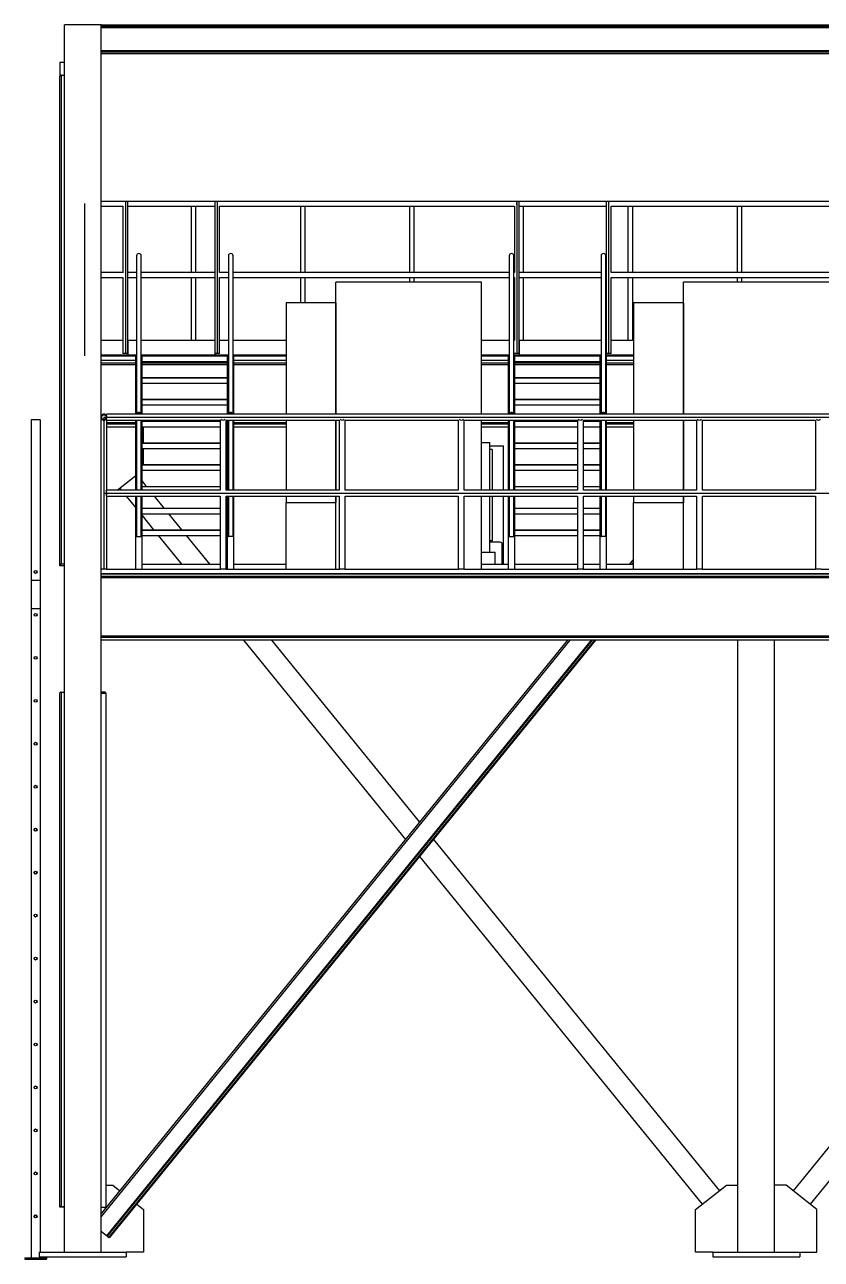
# Model space of a CAD drawing. Header units: inches. Extents: x -1490 to 2215, y -1057 to 1547.
# Drawn here: x -8.5 to 211.5, y 3 to 343.9 of the extents above; entities that cross this region are included whole.
import ezdxf

# ---------------------------------------------------------------- set-up
doc = ezdxf.new("R2010")
doc.units = ezdxf.units.IN
doc.header["$MEASUREMENT"] = 0

msp = doc.modelspace()

# ---------------------------------------------------------------- linework, layer by layer
at = {"color": 7, "linetype": 'Continuous', "lineweight": 25}
for p, q in [((2.48, 4.95), (2.48, 343.86)), ((12.61, 343.86), (2.48, 343.86)), ((12.61, 4.95), (12.61, 343.86)), ((12.61, 343.86), (374.48, 343.86)), ((12.61, 343.46), (374.48, 343.46)), ((12.61, 343.06), (374.48, 343.06)), ((12.61, 336.73), (374.48, 336.73)), ((12.61, 336.33), (374.48, 336.33)), ((12.61, 335.93), (374.48, 335.93)), ((2.48, 333.41), (1.17, 333.41)), ((1.17, 333.41), (1.17, 329.6)), ((1.17, 194.62), (1.17, 329.6)), ((1.67, 194.98), (1.67, 329.96)), ((1.67, 329.96), (2.48, 329.96)), ((19.3, 295.08), (12.61, 295.08)), ((12.61, 293.77), (18.64, 293.77)), ((19.95, 295.08), (18.64, 295.08)), ((18.64, 293.77), (18.64, 275.39)), ((44.67, 295.08), (19.3, 295.08)), ((19.3, 295.08), (19.3, 295.08)), ((19.95, 253.08), (19.95, 295.08)), ((19.95, 293.77), (38.11, 293.77)), ((37.48, 293.77), (37.48, 275.4)), ((38.17, 293.77), (44.01, 293.77)), ((38.8, 275.4), (38.8, 293.77)), ((44.01, 295.08), (44.01, 253.08)), ((45.33, 295.08), (44.01, 295.08)), ((127.4, 295.08), (44.67, 295.08)), ((44.67, 295.08), (44.67, 295.08)), ((45.33, 275.4), (45.33, 293.77)), ((45.33, 293.77), (126.75, 293.77)), ((67.64, 293.77), (67.64, 275.4)), ((68.95, 275.4), (68.95, 293.77)), ((97.79, 293.77), (97.79, 275.4)), ((99.11, 275.4), (99.11, 293.77)), ((126.74, 293.77), (126.74, 275.4)), ((128.06, 295.08), (126.76, 295.08)), ((152.77, 295.08), (127.4, 295.08)), ((127.4, 295.08), (127.4, 295.08)), ((127.4, 294.43), (127.4, 294.74)), ((127.4, 294.11), (127.4, 294.43)), ((128.06, 253.08), (128.06, 295.08)), ((128.06, 293.77), (128.58, 293.77)), ((128.64, 293.77), (152.12, 293.77)), ((129.26, 275.4), (129.26, 293.77)), ((152.12, 295.08), (152.12, 253.08)), ((153.43, 295.08), (152.12, 295.08)), ((224.72, 295.08), (152.77, 295.08)), ((153.43, 275.4), (153.43, 293.77)), ((153.43, 293.77), (224.06, 293.77)), ((158.11, 293.77), (158.11, 275.4)), ((159.42, 275.4), (159.42, 293.77)), ((188.26, 293.77), (188.26, 275.4)), ((189.58, 275.4), (189.58, 293.77)), ((22.38, 280.02), (22.38, 236.32)), ((23.7, 236.32), (23.7, 280.02)), ((47.75, 280.02), (47.75, 236.32)), ((49.07, 236.32), (49.07, 280.02)), ((125.31, 280.02), (125.31, 236.32)), ((126.62, 236.32), (126.62, 280.02)), ((150.68, 280.02), (150.68, 236.32)), ((152, 236.32), (152, 280.02)), ((18.64, 275.4), (12.61, 275.4)), ((12.61, 274.08), (18.64, 274.08)), ((18.64, 274.08), (18.64, 253.08)), ((22.38, 275.4), (19.95, 275.4)), ((19.95, 274.08), (22.38, 274.08)), ((38.11, 275.4), (23.7, 275.4)), ((23.7, 274.08), (38.11, 274.08)), ((37.48, 274.08), (37.48, 256.71)), ((44.01, 275.4), (38.17, 275.4)), ((38.17, 274.08), (44.01, 274.08)), ((38.8, 256.71), (38.8, 274.08)), ((47.75, 275.4), (45.33, 275.4)), ((45.33, 274.08), (47.75, 274.08)), ((45.33, 253.08), (45.33, 274.08)), ((125.31, 275.4), (49.07, 275.4)), ((49.07, 274.08), (125.31, 274.08)), ((67.64, 274.08), (67.64, 267.04)), ((68.95, 267.04), (68.95, 274.08)), ((117.62, 272.75), (77.46, 272.75)), ((77.46, 236.32), (77.46, 272.75)), ((97.79, 274.08), (97.79, 272.75)), ((99.11, 272.75), (99.11, 274.08)), ((117.62, 236.32), (117.62, 272.75)), ((126.75, 275.4), (126.62, 275.4)), ((126.62, 274.08), (126.75, 274.08)), ((126.74, 274.08), (126.74, 256.71)), ((127.4, 275.06), (127.4, 274.74)), ((127.4, 274.74), (127.4, 274.42)), ((128.58, 275.4), (128.06, 275.4)), ((128.06, 274.08), (128.58, 274.08)), ((150.68, 275.4), (128.64, 275.4)), ((128.64, 274.08), (150.68, 274.08)), ((129.26, 256.71), (129.26, 274.08)), ((152.12, 275.4), (152, 275.4)), ((152, 274.08), (152.12, 274.08)), ((221.31, 275.4), (153.43, 275.4)), ((153.43, 274.08), (221.31, 274.08)), ((153.43, 253.08), (153.43, 274.08)), ((158.11, 274.08), (158.11, 256.71)), ((159.42, 256.71), (159.42, 274.08)), ((213.62, 272.75), (173.46, 272.75)), ((173.46, 236.32), (173.46, 272.75)), ((188.26, 274.08), (188.26, 272.75)), ((189.58, 272.75), (189.58, 274.08)), ((63.68, 267.04), (63.68, 236.32)), ((77.46, 267.04), (63.68, 267.04)), ((77.46, 267.04), (77.46, 236.32)), ((159.68, 267.04), (159.68, 236.32)), ((173.46, 267.04), (159.68, 267.04)), ((173.46, 267.04), (173.46, 236.32)), ((12.61, 256.71), (18.64, 256.71)), ((19.95, 256.71), (19.96, 256.71)), ((19.96, 256.71), (19.96, 252.71)), ((19.96, 256.71), (22.38, 256.71)), ((23.7, 256.71), (44.01, 256.71)), ((45.33, 256.71), (47.75, 256.71)), ((49.07, 256.71), (63.68, 256.71)), ((117.62, 256.71), (125.31, 256.71)), ((126.62, 256.71), (126.75, 256.71)), ((128.05, 256.71), (128.06, 256.71)), ((128.06, 256.71), (128.06, 252.71)), ((128.06, 256.71), (150.68, 256.71)), ((152, 256.71), (152.12, 256.71)), ((153.43, 256.71), (159.68, 256.71)), ((12.61, 252.71), (19.96, 252.71)), ((12.61, 252.46), (22.16, 252.46)), ((19.95, 253.08), (18.64, 253.08)), ((19.96, 252.71), (22.38, 252.71)), ((22.16, 236.32), (22.16, 252.46)), ((22.16, 252.46), (22.38, 252.46)), ((22.38, 252.46), (22.16, 252.46)), ((23.7, 252.71), (44.06, 252.71)), ((23.7, 252.46), (23.91, 252.46)), ((23.91, 252.46), (23.7, 252.46)), ((23.91, 236.32), (23.91, 252.46)), ((23.91, 252.46), (23.97, 252.46)), ((23.91, 252.4), (23.97, 252.4)), ((23.97, 252.46), (23.97, 252.4)), ((23.97, 252.46), (47.48, 252.46)), ((23.97, 252.4), (47.48, 252.4)), ((37.48, 252.71), (37.48, 252.46)), ((38.8, 252.46), (38.8, 252.71)), ((45.33, 253.08), (44.01, 253.08)), ((44.06, 252.71), (44.06, 253.08)), ((44.06, 252.71), (47.75, 252.71)), ((47.48, 252.4), (47.48, 252.46)), ((47.48, 252.46), (47.54, 252.46)), ((47.48, 252.4), (47.54, 252.4)), ((47.54, 252.46), (47.75, 252.46)), ((47.75, 252.46), (47.54, 252.46)), ((47.54, 236.32), (47.54, 252.46)), ((49.07, 252.71), (63.68, 252.71)), ((49.07, 252.46), (49.29, 252.46)), ((49.29, 252.46), (49.07, 252.46)), ((49.29, 236.32), (49.29, 252.46)), ((49.29, 252.46), (63.68, 252.46)), ((117.62, 252.71), (125.31, 252.71)), ((117.62, 252.46), (125.09, 252.46)), ((125.09, 236.32), (125.09, 252.46)), ((125.09, 252.46), (125.31, 252.46)), ((125.31, 252.46), (125.09, 252.46)), ((126.62, 252.71), (128.06, 252.71)), ((126.62, 252.46), (126.84, 252.46)), ((126.84, 252.46), (126.62, 252.46)), ((128.05, 253.08), (126.75, 253.08)), ((126.84, 236.32), (126.84, 252.46)), ((126.84, 252.46), (126.9, 252.46)), ((126.84, 252.4), (126.9, 252.4)), ((126.9, 252.46), (126.9, 252.4)), ((126.9, 252.46), (150.4, 252.46)), ((126.9, 252.4), (150.4, 252.4)), ((127.95, 252.71), (127.95, 252.46)), ((128.06, 253.08), (128.06, 253.08)), ((128.06, 252.71), (150.68, 252.71)), ((129.26, 252.46), (129.26, 252.71)), ((150.4, 252.4), (150.4, 252.46)), ((150.4, 252.4), (150.46, 252.4)), ((150.41, 252.46), (150.46, 252.46)), ((150.46, 252.46), (150.68, 252.46)), ((150.68, 252.46), (150.46, 252.46)), ((150.46, 236.32), (150.46, 252.46)), ((152, 252.71), (152.14, 252.71)), ((152, 252.46), (152.21, 252.46)), ((152.21, 252.46), (152, 252.46)), ((153.43, 253.08), (152.12, 253.08)), ((152.14, 252.71), (152.14, 253.08)), ((152.14, 252.71), (159.68, 252.71)), ((152.21, 236.32), (152.21, 252.46)), ((152.21, 252.46), (159.68, 252.46)), ((158.11, 252.71), (158.11, 252.46)), ((159.42, 252.46), (159.42, 252.71)), ((12.61, 251.21), (22.16, 251.21)), ((12.61, 251.21), (22.16, 251.21)), ((12.61, 250.46), (22.16, 250.46)), ((12.61, 250.06), (22.16, 250.06)), ((23.91, 250.88), (47.54, 250.88)), ((23.91, 250.46), (47.54, 250.46)), ((23.91, 250.06), (47.54, 250.06)), ((49.29, 251.21), (63.68, 251.21)), ((49.29, 251.21), (63.68, 251.21)), ((49.29, 250.46), (63.68, 250.46)), ((49.29, 250.06), (63.68, 250.06)), ((117.62, 251.21), (125.09, 251.21)), ((117.62, 251.21), (125.09, 251.21)), ((117.62, 250.46), (125.09, 250.46)), ((117.62, 250.06), (125.09, 250.06)), ((126.84, 250.88), (150.46, 250.88)), ((126.84, 250.46), (150.46, 250.46)), ((126.84, 250.06), (150.46, 250.06)), ((152.21, 251.21), (159.68, 251.21)), ((152.21, 251.21), (159.68, 251.21)), ((152.21, 250.46), (159.68, 250.46)), ((152.21, 250.06), (159.68, 250.06)), ((23.91, 246.39), (23.97, 246.39)), ((23.97, 246.45), (47.48, 246.45)), ((23.97, 246.45), (23.97, 246.39)), ((23.97, 246.39), (47.48, 246.39)), ((47.48, 246.39), (47.48, 246.45)), ((47.48, 246.39), (47.54, 246.39)), ((126.84, 246.39), (126.9, 246.39)), ((126.9, 246.45), (150.4, 246.45)), ((126.9, 246.45), (126.9, 246.39)), ((126.9, 246.39), (150.4, 246.39)), ((150.4, 246.39), (150.4, 246.45)), ((150.4, 246.39), (150.46, 246.39)), ((23.91, 244.87), (47.54, 244.87)), ((126.84, 244.87), (150.46, 244.87)), ((23.91, 240.38), (23.97, 240.38)), ((23.91, 238.86), (47.54, 238.86)), ((23.97, 240.44), (23.97, 240.38)), ((23.97, 240.44), (47.48, 240.44)), ((23.97, 240.38), (47.48, 240.38)), ((47.48, 240.38), (47.48, 240.44)), ((47.48, 240.38), (47.54, 240.38)), ((126.84, 240.38), (126.9, 240.38)), ((126.84, 238.86), (150.46, 238.86)), ((126.9, 240.44), (126.9, 240.38)), ((126.9, 240.44), (150.4, 240.44)), ((126.9, 240.38), (150.4, 240.38)), ((150.4, 240.38), (150.4, 240.44)), ((150.4, 240.38), (150.46, 240.38)), ((13.99, 236.07), (14.23, 236.32)), ((374.44, 236.32), (14.23, 236.32)), ((-4.25, 234.77), (-6.75, 234.77)), ((-6.75, 234.77), (-6.75, 190.39)), ((-4.25, 234.77), (-4.25, 190.39)), ((14.23, 234.66), (13.99, 234.9)), ((14.23, 215.32), (14.23, 234.66)), ((14.23, 234.66), (45.46, 234.66)), ((14.23, 215.32), (14.23, 234.66)), ((14.23, 234.01), (22.16, 234.01)), ((14.23, 233.61), (22.16, 233.61)), ((14.23, 232.86), (22.16, 232.86)), ((22.16, 215.32), (22.16, 234.66)), ((22.38, 234.66), (22.38, 215.32)), ((23.7, 215.32), (23.7, 234.66)), ((23.91, 215.32), (23.91, 234.66)), ((23.91, 234.37), (23.97, 234.37)), ((23.91, 232.85), (45.46, 232.85)), ((23.97, 234.42), (45.46, 234.42)), ((23.97, 234.42), (23.97, 234.37)), ((23.97, 234.37), (45.46, 234.37)), ((24.3, 228.41), (24.3, 232.85)), ((45.46, 234.66), (45.46, 215.32)), ((47.12, 215.32), (47.12, 234.66)), ((47.12, 234.66), (78.35, 234.66)), ((47.12, 234.42), (47.48, 234.42)), ((47.12, 234.37), (47.48, 234.37)), ((47.12, 232.85), (47.54, 232.85)), ((47.48, 234.37), (47.48, 234.42)), ((47.48, 234.37), (47.54, 234.37)), ((47.54, 215.32), (47.54, 234.66)), ((47.75, 234.66), (47.75, 215.32)), ((49.07, 215.32), (49.07, 234.66)), ((49.29, 215.32), (49.29, 234.66)), ((49.29, 234.01), (63.68, 234.01)), ((49.29, 233.61), (63.68, 233.61)), ((49.29, 232.86), (63.68, 232.86)), ((63.68, 234.66), (63.68, 215.32)), ((77.46, 234.66), (77.46, 215.32)), ((77.46, 215.32), (77.46, 234.66)), ((78.35, 234.66), (78.35, 215.32)), ((80.01, 215.32), (80.01, 234.66)), ((80.01, 234.66), (111.24, 234.66)), ((111.24, 234.66), (111.24, 215.32)), ((112.9, 215.32), (112.9, 234.66)), ((112.9, 234.66), (144.13, 234.66)), ((117.62, 215.32), (117.62, 234.66)), ((117.62, 234.01), (125.09, 234.01)), ((117.62, 233.61), (125.09, 233.61)), ((117.62, 232.86), (125.09, 232.86)), ((125.09, 215.32), (125.09, 234.66)), ((125.31, 234.66), (125.31, 215.32)), ((126.62, 215.32), (126.62, 234.66)), ((126.84, 215.32), (126.84, 234.66)), ((126.84, 234.37), (126.9, 234.37)), ((126.84, 232.85), (144.13, 232.85)), ((126.9, 234.42), (144.13, 234.42)), ((126.9, 234.42), (126.9, 234.37)), ((126.9, 234.37), (144.13, 234.37)), ((144.13, 234.66), (144.13, 215.32)), ((145.79, 215.32), (145.79, 234.66)), ((145.79, 234.66), (177.01, 234.66)), ((145.79, 234.42), (150.4, 234.42)), ((145.79, 234.37), (150.4, 234.37)), ((145.79, 232.85), (150.46, 232.85)), ((150.4, 234.37), (150.4, 234.42)), ((150.4, 234.37), (150.46, 234.37)), ((150.46, 215.32), (150.46, 234.66)), ((150.68, 234.66), (150.68, 215.32)), ((152, 215.32), (152, 234.66)), ((152.21, 215.32), (152.21, 234.66)), ((152.21, 234.01), (159.68, 234.01)), ((152.21, 233.61), (159.68, 233.61)), ((152.21, 232.86), (159.68, 232.86)), ((159.68, 234.66), (159.68, 215.32)), ((173.46, 234.66), (173.46, 215.32)), ((173.46, 215.32), (173.46, 234.66)), ((177.01, 234.66), (177.01, 215.32)), ((178.67, 215.32), (178.67, 234.66)), ((178.67, 234.66), (209.9, 234.66)), ((209.9, 234.66), (209.9, 215.32)), ((23.97, 228.41), (45.46, 228.41)), ((23.97, 228.41), (23.97, 228.36)), ((47.12, 228.41), (47.48, 228.41)), ((47.48, 228.36), (47.48, 228.41)), ((117.62, 228.46), (120, 228.46)), ((120, 215.32), (120, 228.46)), ((126.9, 228.41), (144.13, 228.41)), ((126.9, 228.41), (126.9, 228.36)), ((145.79, 228.41), (150.4, 228.41)), ((150.4, 228.36), (150.4, 228.41)), ((23.91, 228.36), (23.97, 228.36)), ((23.91, 226.84), (45.46, 226.84)), ((23.97, 228.36), (45.46, 228.36)), ((24.3, 222.4), (24.3, 226.84)), ((47.12, 228.36), (47.48, 228.36)), ((47.12, 226.84), (47.54, 226.84)), ((47.48, 228.36), (47.54, 228.36)), ((120, 227.54), (123.72, 227.54)), ((120.57, 226.56), (120, 226.56)), ((120.57, 226.56), (120.57, 215.32)), ((123.72, 215.32), (123.72, 227.54)), ((126.84, 228.36), (126.9, 228.36)), ((126.84, 226.84), (144.13, 226.84)), ((126.9, 228.36), (144.13, 228.36)), ((145.79, 228.36), (150.4, 228.36)), ((145.79, 226.84), (150.46, 226.84)), ((150.4, 228.36), (150.46, 228.36)), ((23.91, 222.35), (23.97, 222.35)), ((23.97, 222.4), (45.46, 222.4)), ((23.97, 222.4), (23.97, 222.35)), ((23.97, 222.35), (45.46, 222.35)), ((47.12, 222.4), (47.48, 222.4)), ((47.12, 222.35), (47.48, 222.35)), ((47.48, 222.35), (47.48, 222.4)), ((47.48, 222.35), (47.54, 222.35)), ((126.84, 222.35), (126.9, 222.35)), ((126.9, 222.4), (144.13, 222.4)), ((126.9, 222.4), (126.9, 222.35)), ((126.9, 222.35), (144.13, 222.35)), ((145.79, 222.4), (150.4, 222.4)), ((145.79, 222.35), (150.4, 222.35)), ((150.4, 222.35), (150.4, 222.4)), ((150.4, 222.35), (150.46, 222.35)), ((17.01, 215.32), (22.16, 219.41)), ((23.91, 220.83), (45.46, 220.83)), ((23.91, 220.8), (23.95, 220.83)), ((47.12, 220.83), (47.54, 220.83)), ((126.84, 220.83), (144.13, 220.83)), ((145.79, 220.83), (150.46, 220.83)), ((13.99, 215.07), (14.23, 215.32)), ((45.46, 215.32), (14.23, 215.32)), ((17.73, 215.89), (18.2, 215.32)), ((23.91, 217.81), (25.06, 216.39)), ((23.91, 216.34), (23.97, 216.34)), ((23.97, 216.39), (23.97, 216.34)), ((23.97, 216.39), (45.46, 216.39)), ((23.97, 216.34), (45.46, 216.34)), ((47.12, 216.39), (47.48, 216.39)), ((47.12, 216.34), (47.48, 216.34)), ((78.35, 215.32), (47.12, 215.32)), ((47.48, 216.34), (47.48, 216.39)), ((47.48, 216.34), (47.54, 216.34)), ((111.24, 215.32), (80.01, 215.32)), ((144.13, 215.32), (112.9, 215.32)), ((126.84, 216.34), (126.9, 216.34)), ((126.9, 216.39), (126.9, 216.34)), ((126.9, 216.39), (144.13, 216.39)), ((126.9, 216.34), (144.13, 216.34)), ((145.79, 216.39), (150.4, 216.39)), ((145.79, 216.34), (150.4, 216.34)), ((177.01, 215.32), (145.79, 215.32)), ((150.4, 216.34), (150.4, 216.39)), ((150.4, 216.34), (150.46, 216.34)), ((209.9, 215.32), (178.67, 215.32)), ((14.23, 213.66), (13.99, 213.9)), ((14.23, 193.49), (14.23, 213.66)), ((14.23, 213.66), (45.46, 213.66)), ((14.23, 193.49), (14.23, 213.66)), ((19.55, 213.66), (22.16, 210.45)), ((22.16, 202.52), (22.16, 213.66)), ((22.38, 213.66), (22.38, 202.52)), ((23.7, 202.52), (23.7, 213.66)), ((23.91, 202.52), (23.91, 213.66)), ((27.29, 213.66), (29.95, 210.38)), ((45.46, 213.66), (45.46, 193.49)), ((47.12, 193.49), (47.12, 213.66)), ((47.12, 213.66), (78.35, 213.66)), ((47.54, 202.52), (47.54, 213.66)), ((47.75, 213.66), (47.75, 202.52)), ((49.07, 202.52), (49.07, 213.66)), ((49.29, 202.52), (49.29, 213.66)), ((63.68, 213.66), (63.68, 211.92)), ((63.68, 211.92), (77.46, 211.92)), ((63.68, 193.49), (63.68, 211.92)), ((77.46, 213.66), (77.46, 211.92)), ((77.46, 193.49), (77.46, 213.66)), ((78.35, 213.66), (78.35, 193.49)), ((80.01, 193.49), (80.01, 213.66)), ((80.01, 213.66), (111.24, 213.66)), ((111.24, 213.66), (111.24, 193.49)), ((112.9, 193.49), (112.9, 213.66)), ((112.9, 213.66), (144.13, 213.66)), ((117.62, 193.49), (117.62, 213.66)), ((120, 198.21), (120, 213.66)), ((120.57, 213.66), (120.57, 201.36)), ((123.72, 194.8), (123.72, 213.66)), ((125.09, 202.52), (125.09, 213.66)), ((125.31, 213.66), (125.31, 202.52)), ((126.62, 202.52), (126.62, 213.66)), ((126.84, 202.52), (126.84, 213.66)), ((144.13, 213.66), (144.13, 193.49)), ((145.79, 193.49), (145.79, 213.66)), ((145.79, 213.66), (177.01, 213.66)), ((150.46, 202.52), (150.46, 213.66)), ((150.68, 213.66), (150.68, 202.52)), ((152, 202.52), (152, 213.66)), ((152.21, 202.52), (152.21, 213.66)), ((159.68, 213.66), (159.68, 211.92)), ((159.68, 211.92), (173.46, 211.92)), ((159.68, 193.49), (159.68, 211.92)), ((173.46, 213.66), (173.46, 211.92)), ((173.46, 193.49), (173.46, 213.66)), ((177.01, 213.66), (177.01, 193.49)), ((178.67, 193.49), (178.67, 213.66)), ((178.67, 213.66), (209.9, 213.66)), ((209.9, 213.66), (209.9, 193.49)), ((23.91, 210.33), (23.97, 210.33)), ((23.91, 208.81), (45.46, 208.81)), ((23.91, 208.3), (27.11, 204.37)), ((23.97, 210.38), (45.46, 210.38)), ((23.97, 210.38), (23.97, 210.33)), ((23.97, 210.33), (45.46, 210.33)), ((31.24, 208.81), (34.85, 204.37)), ((47.12, 210.38), (47.48, 210.38)), ((47.12, 210.33), (47.48, 210.33)), ((47.12, 208.81), (47.54, 208.81)), ((47.48, 210.33), (47.48, 210.38)), ((47.48, 210.33), (47.54, 210.33)), ((126.84, 210.33), (126.9, 210.33)), ((126.84, 208.81), (144.13, 208.81)), ((126.9, 210.38), (144.13, 210.38)), ((126.9, 210.38), (126.9, 210.33)), ((126.9, 210.33), (144.13, 210.33)), ((145.79, 210.38), (150.4, 210.38)), ((145.79, 210.33), (150.4, 210.33)), ((145.79, 208.81), (150.46, 208.81)), ((150.4, 210.33), (150.4, 210.38)), ((150.4, 210.33), (150.46, 210.33)), ((22.16, 202.52), (22.38, 202.52)), ((22.16, 193.49), (22.16, 202.52)), ((22.38, 202.52), (22.16, 202.52)), ((22.38, 202.52), (23.7, 202.52)), ((23.7, 202.52), (23.91, 202.52)), ((23.91, 202.52), (23.7, 202.52)), ((23.91, 204.31), (23.97, 204.31)), ((23.91, 202.8), (45.46, 202.8)), ((23.91, 193.49), (23.91, 202.52)), ((23.97, 204.37), (23.97, 204.31)), ((23.97, 204.37), (45.46, 204.37)), ((23.97, 204.31), (45.46, 204.31)), ((28.39, 202.8), (34.9, 194.8)), ((36.13, 202.8), (42.64, 194.8)), ((47.12, 204.37), (47.48, 204.37)), ((47.12, 204.31), (47.48, 204.31)), ((47.12, 202.8), (47.54, 202.8)), ((47.48, 204.31), (47.48, 204.37)), ((47.48, 204.31), (47.54, 204.31)), ((47.54, 202.52), (47.75, 202.52)), ((47.54, 193.49), (47.54, 202.52)), ((47.75, 202.52), (47.54, 202.52)), ((49.07, 202.52), (47.75, 202.52)), ((49.07, 202.52), (49.29, 202.52)), ((49.29, 202.52), (49.07, 202.52)), ((49.29, 193.49), (49.29, 202.52)), ((120.57, 201.36), (120, 201.36)), ((125.09, 202.52), (125.31, 202.52)), ((125.09, 193.49), (125.09, 202.52)), ((125.31, 202.52), (125.09, 202.52)), ((125.31, 202.52), (126.62, 202.52)), ((126.62, 202.52), (126.84, 202.52)), ((126.84, 202.52), (126.62, 202.52)), ((126.84, 204.31), (126.9, 204.31)), ((126.84, 202.8), (144.13, 202.8)), ((126.84, 193.49), (126.84, 202.52)), ((126.9, 204.37), (126.9, 204.31)), ((126.9, 204.37), (144.13, 204.37)), ((126.9, 204.31), (144.13, 204.31)), ((145.79, 204.37), (150.4, 204.37)), ((145.79, 204.31), (150.4, 204.31)), ((145.79, 202.8), (150.46, 202.8)), ((150.4, 204.31), (150.4, 204.37)), ((150.4, 204.31), (150.46, 204.31)), ((150.46, 202.52), (150.68, 202.52)), ((150.46, 193.49), (150.46, 202.52)), ((150.68, 202.52), (150.46, 202.52)), ((152, 202.52), (150.68, 202.52)), ((152, 202.52), (152.21, 202.52)), ((152.21, 202.52), (152, 202.52)), ((152.21, 193.49), (152.21, 202.52)), ((117.62, 198.21), (121.45, 198.21)), ((122.86, 200.95), (120, 200.95)), ((121.45, 194.8), (121.45, 198.21)), ((123.41, 194.8), (123.41, 200.4)), ((1.17, 194.44), (1.17, 194.62)), ((2.48, 194.44), (1.17, 194.44)), ((1.67, 194.98), (2.48, 194.98)), ((45.46, 194.8), (23.91, 194.8)), ((47.54, 194.8), (47.12, 194.8)), ((63.68, 194.8), (49.29, 194.8)), ((125.09, 194.8), (117.62, 194.8)), ((144.13, 194.8), (126.84, 194.8)), ((150.46, 194.8), (145.79, 194.8)), ((159.68, 194.8), (152.21, 194.8)), ((159.68, 196.32), (158.45, 194.8)), ((159.68, 195.53), (159.09, 194.8)), ((12.61, 193.49), (12.67, 193.49)), ((12.61, 192.24), (374.48, 192.24)), ((374.48, 192.24), (12.61, 192.24)), ((374.48, 191.49), (12.61, 191.49)), ((374.48, 191.09), (12.61, 191.09)), ((14.13, 193.49), (12.67, 193.49)), ((14.13, 193.49), (12.67, 193.49)), ((14.13, 193.49), (45.56, 193.49)), ((47.02, 193.49), (45.56, 193.49)), ((47.02, 193.49), (78.45, 193.49)), ((79.91, 193.49), (78.45, 193.49)), ((79.91, 193.49), (111.34, 193.49)), ((112.8, 193.49), (111.34, 193.49)), ((112.8, 193.49), (144.23, 193.49)), ((145.69, 193.49), (144.23, 193.49)), ((145.69, 193.49), (177.12, 193.49)), ((178.57, 193.49), (177.12, 193.49)), ((178.57, 193.49), (210, 193.49)), ((211.46, 193.49), (210, 193.49)), ((211.46, 193.49), (242.89, 193.49)), ((-4.25, 190.39), (-6.75, 190.39)), ((-6.75, 190.39), (-6.75, 182.53)), ((-4.25, 190.39), (-4.25, 182.53)), ((-4.25, 182.53), (-6.75, 182.53)), ((-6.75, 182.53), (-6.75, 3.35)), ((-4.25, 182.53), (-4.25, 4.95)), ((374.48, 175.04), (12.61, 175.04)), ((374.48, 174.64), (12.61, 174.64)), ((141.42, 173.89), (12.61, 15.61)), ((374.48, 173.89), (12.61, 173.89)), ((142.07, 173.89), (12.61, 14.82)), ((147.95, 173.89), (14.13, 9.46)), ((148.19, 173.89), (14.28, 9.34)), ((148.84, 173.89), (14.66, 9.03)), ((149.16, 173.89), (14.86, 8.87)), ((51.92, 173.89), (96.67, 118.9)), ((59.66, 173.89), (100.54, 123.65)), ((188.48, 4.95), (188.48, 173.89)), ((198.61, 4.95), (198.61, 173.89)), ((1.17, 17.42), (1.17, 159.39)), ((1.67, 17.6), (1.67, 159.57)), ((1.67, 159.57), (2.48, 159.57)), ((13.42, 159.57), (12.61, 159.57)), ((12.61, 159.3), (13.92, 159.3)), ((13.92, 159.3), (13.92, 159.39)), ((13.92, 159.3), (13.92, 17.33)), ((104.41, 118.9), (183.35, 21.91)), ((282.67, 118.9), (203.73, 21.91)), ((100.54, 114.15), (178.65, 18.18)), ((286.54, 114.15), (208.43, 18.18)), ((13.92, 23.45), (15.8, 23.45)), ((15.8, 23.45), (17.73, 21.91)), ((176.79, 16.7), (185.29, 23.45)), ((185.29, 23.45), (188.48, 23.45)), ((201.8, 23.45), (198.61, 23.45)), ((210.3, 16.7), (201.8, 23.45)), ((1.17, 17.33), (1.17, 17.42)), ((2.48, 17.33), (1.17, 17.33)), ((1.67, 17.6), (2.48, 17.6)), ((12.61, 17.33), (13.92, 17.33)), ((22.43, 18.18), (24.3, 16.7)), ((24.3, 16.7), (24.3, 4.95)), ((176.79, 4.95), (176.79, 16.7)), ((210.3, 4.95), (210.3, 16.7)), ((14.13, 9.46), (12.61, 10.7)), ((14.28, 9.34), (14.13, 9.46)), ((14.66, 9.03), (14.28, 9.34)), ((14.86, 8.87), (14.66, 9.03)), ((-4.46, 4.95), (-4.46, 3.7)), ((-4.46, 4.95), (19.54, 4.95)), ((-4.46, 3.7), (19.54, 3.7)), ((-4.25, 3.7), (-4.25, 3.35)), ((24.3, 4.95), (19.54, 4.95)), ((19.54, 4.95), (19.54, 3.7)), ((181.54, 4.95), (176.79, 4.95)), ((181.54, 4.95), (181.54, 3.7)), ((181.54, 4.95), (205.54, 4.95)), ((181.54, 3.7), (205.54, 3.7)), ((205.54, 4.95), (210.3, 4.95)), ((205.54, 4.95), (205.54, 3.7)), ((-8.5, 3.35), (-8.5, 2.98)), ((-8.5, 3.35), (-2.5, 3.35)), ((-8.5, 2.98), (-2.5, 2.98)), ((-2.5, 3.35), (-2.5, 2.98))]:
    msp.add_line(p, q, dxfattribs=at)
at = {"color": 7, "linetype": 'Continuous'}
for p, q in [((7.98, 294.46), (7.98, 252.46)), ((19.3, 295.08), (19.3, 253.08)), ((44.67, 295.08), (44.67, 253.08)), ((127.4, 295.08), (127.4, 253.08)), ((152.77, 295.08), (152.77, 253.08)), ((13.4, 235.49), (375.27, 235.49)), ((13.4, 235.49), (13.4, 193.49)), ((13.4, 235.49), (13.4, 193.49)), ((13.4, 235.49), (13.4, 193.49)), ((13.4, 235.49), (13.4, 193.49)), ((13.4, 214.49), (375.27, 214.49))]:
    msp.add_line(p, q, dxfattribs=at)
at = {"color": 7, "linetype": 'Continuous', "lineweight": 25}
for centre, radius in [((13.4, 235.49), 0.69), ((-5.5, 192.77), 0.406), ((-5.5, 192.77), 0.375), ((-5.5, 180.91), 0.406), ((-5.5, 180.91), 0.375), ((-5.5, 169.04), 0.406), ((-5.5, 169.04), 0.375), ((-5.5, 157.18), 0.406), ((-5.5, 157.18), 0.375), ((-5.5, 145.32), 0.406), ((-5.5, 145.32), 0.375), ((-5.5, 133.46), 0.406), ((-5.5, 133.46), 0.375), ((-5.5, 121.6), 0.406), ((-5.5, 121.6), 0.375), ((-5.5, 109.74), 0.406), ((-5.5, 109.74), 0.375), ((-5.5, 97.87), 0.406), ((-5.5, 97.87), 0.375), ((-5.5, 86.01), 0.406), ((-5.5, 86.01), 0.375), ((-5.5, 74.15), 0.406), ((-5.5, 74.15), 0.375), ((-5.5, 62.29), 0.406), ((-5.5, 62.29), 0.375), ((-5.5, 50.43), 0.406), ((-5.5, 50.43), 0.375), ((-5.5, 38.56), 0.406), ((-5.5, 38.56), 0.375), ((-5.5, 26.7), 0.406), ((-5.5, 26.7), 0.375), ((-5.5, 14.84), 0.406), ((-5.5, 14.84), 0.375)]:
    msp.add_circle(centre, radius, dxfattribs=at)
for centre, radius, start, end in [((1.61, 329.51), 0.45, 82.579, 168.7269), ((23.04, 280.02), 0.657, 0, 180), ((23.04, 280.02), 0.657, 90, 180), ((23.04, 280.02), 0.657, 0, 90), ((48.41, 280.02), 0.657, 0, 180), ((48.41, 280.02), 0.657, 90, 180), ((48.41, 280.02), 0.657, 0, 90), ((125.97, 280.02), 0.657, 0, 180), ((125.97, 280.02), 0.657, 90, 180), ((125.97, 280.02), 0.657, 0, 90), ((151.34, 280.02), 0.657, 0, 180), ((151.34, 280.02), 0.657, 90, 180), ((151.34, 280.02), 0.657, 0, 90), ((23.97, 252.4), 0.058, 90, 180), ((23.97, 252.4), 0.029, 90, 180), ((47.48, 252.4), 0.058, 0, 90), ((47.48, 252.4), 0.029, 0, 90), ((126.9, 252.4), 0.058, 90, 180), ((126.9, 252.4), 0.029, 90, 180), ((150.4, 252.4), 0.058, 0, 90), ((150.4, 252.4), 0.029, 0, 90), ((23.97, 246.39), 0.058, 90, 180), ((23.97, 246.39), 0.029, 90, 180), ((47.48, 246.39), 0.058, 0, 90), ((47.48, 246.39), 0.029, 0, 90), ((126.9, 246.39), 0.058, 90, 180), ((126.9, 246.39), 0.029, 90, 180), ((150.4, 246.39), 0.058, 0, 90), ((150.4, 246.39), 0.029, 0, 90), ((23.97, 240.38), 0.058, 90, 180), ((23.97, 240.38), 0.029, 90, 180), ((47.48, 240.38), 0.058, 0, 90), ((47.48, 240.38), 0.029, 0, 90), ((126.9, 240.38), 0.058, 90, 180), ((126.9, 240.38), 0.029, 90, 180), ((150.4, 240.38), 0.058, 0, 90), ((150.4, 240.38), 0.029, 0, 90), ((13.4, 235.49), 0.83, 45, 163.7844), ((13.4, 235.49), 0.83, 196.2156, 315), ((13.4, 235.49), 0.83, 196.2156, 315), ((13.4, 235.49), 0.83, 315, 45), ((23.97, 234.37), 0.058, 90, 180), ((23.97, 234.37), 0.029, 90, 180), ((46.29, 235.49), 0.83, 225, 315), ((47.48, 234.37), 0.058, 0, 90), ((47.48, 234.37), 0.029, 0, 90), ((79.18, 235.49), 0.83, 225, 315), ((112.07, 235.49), 0.83, 225, 315), ((126.9, 234.37), 0.058, 90, 180), ((126.9, 234.37), 0.029, 90, 180), ((144.96, 235.49), 0.83, 225, 315), ((150.4, 234.37), 0.058, 0, 90), ((150.4, 234.37), 0.029, 0, 90), ((177.84, 235.49), 0.83, 225, 315), ((210.73, 235.49), 0.83, 225, 315), ((23.97, 228.36), 0.058, 90, 180), ((47.48, 228.36), 0.058, 0, 90), ((126.9, 228.36), 0.058, 90, 180), ((150.4, 228.36), 0.058, 0, 90), ((23.97, 228.36), 0.029, 90, 180), ((47.48, 228.36), 0.029, 0, 90), ((126.9, 228.36), 0.029, 90, 180), ((150.4, 228.36), 0.029, 0, 90), ((23.97, 222.35), 0.058, 90, 180), ((23.97, 222.35), 0.029, 90, 180), ((47.48, 222.35), 0.058, 0, 90), ((47.48, 222.35), 0.029, 0, 90), ((126.9, 222.35), 0.058, 90, 180), ((126.9, 222.35), 0.029, 90, 180), ((150.4, 222.35), 0.058, 0, 90), ((150.4, 222.35), 0.029, 0, 90), ((13.4, 214.49), 0.83, 315, 45), ((23.97, 216.34), 0.058, 90, 180), ((23.97, 216.34), 0.029, 90, 180), ((47.48, 216.34), 0.058, 0, 90), ((47.48, 216.34), 0.029, 0, 90), ((126.9, 216.34), 0.058, 90, 180), ((126.9, 216.34), 0.029, 90, 180), ((150.4, 216.34), 0.058, 0, 90), ((150.4, 216.34), 0.029, 0, 90), ((23.97, 210.33), 0.058, 90, 180), ((23.97, 210.33), 0.029, 90, 180), ((47.48, 210.33), 0.058, 0, 90), ((47.48, 210.33), 0.029, 0, 90), ((126.9, 210.33), 0.058, 90, 180), ((126.9, 210.33), 0.029, 90, 180), ((150.4, 210.33), 0.058, 0, 90), ((150.4, 210.33), 0.029, 0, 90), ((23.97, 204.31), 0.058, 90, 180), ((23.97, 204.31), 0.029, 90, 180), ((47.48, 204.31), 0.058, 0, 90), ((47.48, 204.31), 0.029, 0, 90), ((126.9, 204.31), 0.058, 90, 180), ((126.9, 204.31), 0.029, 90, 180), ((150.4, 204.31), 0.058, 0, 90), ((150.4, 204.31), 0.029, 0, 90), ((122.86, 200.4), 0.551, 0, 90), ((1.61, 194.53), 0.45, 82.579, 168.7269), ((1.56, 159.09), 0.501, 78.0531, 142.3308), ((13.52, 159.09), 0.501, 37.6692, 101.9469), ((1.56, 17.11), 0.501, 78.0531, 142.3308)]:
    msp.add_arc(centre, radius, start, end, dxfattribs=at)
at = {"color": 7, "linetype": 'Continuous', "lineweight": 25, "extrusion": (3.1123e-12, -1.56547e-09, 1)}
for start_param, end_param in [(0, 1.063214), (5.219971, 6.283185)]:
    msp.add_ellipse((23.04, 235.86), major_axis=(0, 0.93, 0), ratio=0.707107, start_param=start_param, end_param=end_param, dxfattribs=at)
at = {"color": 7, "linetype": 'Continuous', "lineweight": 25, "extrusion": (2.601e-12, -1.56517e-09, 1)}
for start_param, end_param in [(0, 0.923341), (5.359845, 6.283185)]:
    msp.add_ellipse((23.04, 235.86), major_axis=(0, 0.742, 0), ratio=0.707107, start_param=start_param, end_param=end_param, dxfattribs=at)
at = {"color": 7, "linetype": 'Continuous', "lineweight": 25, "extrusion": (0, -1.56474e-09, 1)}
for centre, start_param, end_param in [((48.41, 235.86), 0, 1.063214), ((48.41, 235.86), 5.219971, 6.283185), ((151.34, 235.86), 0, 1.063214), ((151.34, 235.86), 5.219971, 6.283185)]:
    msp.add_ellipse(centre, major_axis=(0, 0.93, 0), ratio=0.707107, start_param=start_param, end_param=end_param, dxfattribs=at)
at = {"color": 7, "linetype": 'Continuous', "lineweight": 25, "extrusion": (0, -1.56425e-09, 1)}
for start_param, end_param in [(0, 0.923341), (5.359845, 6.283185)]:
    msp.add_ellipse((48.41, 235.86), major_axis=(0, 0.742, 0), ratio=0.707107, start_param=start_param, end_param=end_param, dxfattribs=at)
at = {"color": 7, "linetype": 'Continuous', "lineweight": 25, "extrusion": (2.0749e-12, -1.56474e-09, 1)}
for start_param, end_param in [(0, 1.063214), (5.219971, 6.283185)]:
    msp.add_ellipse((125.97, 235.86), major_axis=(0, 0.93, 0), ratio=0.707107, start_param=start_param, end_param=end_param, dxfattribs=at)
at = {"color": 7, "linetype": 'Continuous', "lineweight": 25, "extrusion": (1.3005e-12, -1.56425e-09, 1)}
for start_param, end_param in [(0, 0.923341), (5.359845, 6.283185)]:
    msp.add_ellipse((125.97, 235.86), major_axis=(0, 0.742, 0), ratio=0.707107, start_param=start_param, end_param=end_param, dxfattribs=at)
at = {"color": 7, "linetype": 'Continuous', "lineweight": 25, "extrusion": (0, -1.56517e-09, 1)}
for start_param, end_param in [(0, 0.923341), (5.359845, 6.283185)]:
    msp.add_ellipse((151.34, 235.86), major_axis=(0, 0.742, 0), ratio=0.707107, start_param=start_param, end_param=end_param, dxfattribs=at)

doc.saveas('drawing.dxf')
